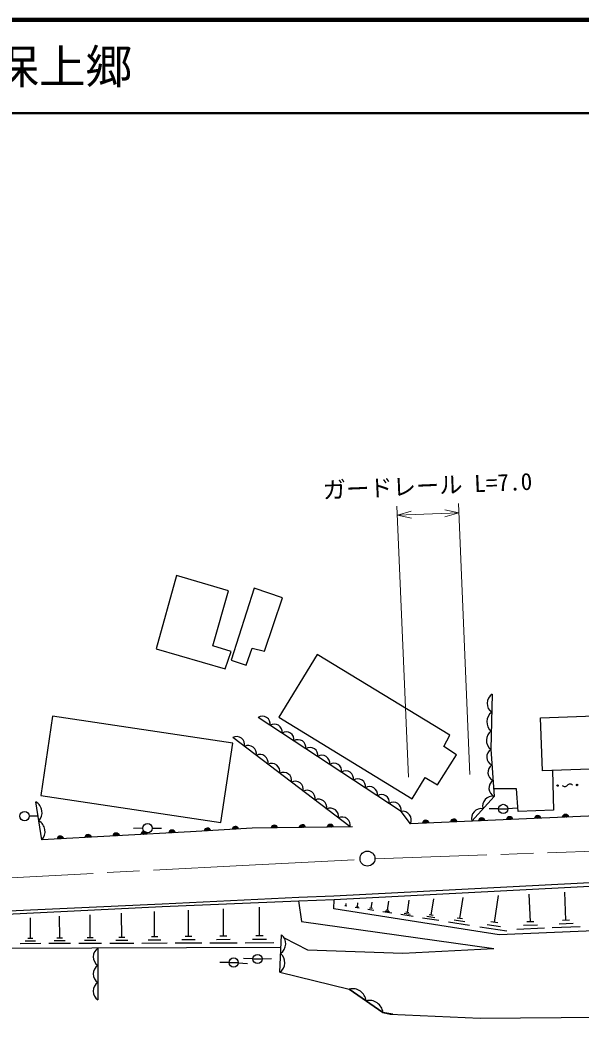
# Model space of a CAD drawing. Units: millimetres, scale not verified. Extents: x 40000 to 680000, y 20000 to 380000.
# Drawn here: x 427994 to 488143, y 272904 to 380000 of the extents above; entities that cross this region are included whole.
import ezdxf
from ezdxf.enums import TextEntityAlignment as Align

# ---------------------------------------------------------------- set-up
doc = ezdxf.new("R2010")
doc.units = ezdxf.units.MM
doc.header["$LTSCALE"] = 1000
doc.linetypes.add('CHAIN', pattern=[18.5, 12, -1.5, 3.5, -1.5])
for name, color, linetype, lineweight in [('M-BGD', 7, 'Continuous', 25), ('M-BGD-EXST', 7, 'Continuous', 25), ('M-BMK', 2, 'CHAIN', 13), ('M-BMK-SRVR', 3, 'Continuous', 25), ('M-STR-HTXT', 7, 'Continuous', 13), ('M-TTL', 2, 'Continuous', 140), ('M-TTL-LINE', 7, 'Continuous', 50)]:
    doc.layers.add(name, color=color, linetype=linetype, lineweight=lineweight)
doc.layers.add('M-TTL-TXT', color=7, linetype='Continuous')
doc.styles.add('ＭＳ ゴシック', font='')
doc.styles.get('ＭＳ ゴシック').set_extended_font_data('MS Gothic')

msp = doc.modelspace()

# ---------------------------------------------------------------- linework, layer by layer
at = {"layer": 'M-BGD'}
for p, q in [((463389, 293410), (450808, 303013)), ((430333, 292026), (429693, 296093)), ((494126, 294784), (469859, 293755)), ((478850, 283165), (479301, 286046)), ((482719, 283228), (482596, 286207)), ((486530, 283394), (486405, 286406)), ((463045, 284901), (462826, 284936)), ((462935, 284919), (462978, 285192)), ((464166, 284834), (464232, 285258)), ((465635, 284667), (465740, 285337)), ((467402, 284467), (467553, 285432)), ((469527, 284225), (469734, 285546)), ((472083, 283934), (472356, 285683)), ((475155, 283585), (475509, 285847)), ((432254, 281477), (432247, 283819)), ((435517, 281517), (435509, 283980)), ((438904, 281559), (438896, 284147)), ((442422, 281603), (442414, 284321)), ((446056, 281643), (446047, 284478)), ((449805, 281684), (449796, 284633)), ((453673, 281726), (453664, 284794)), ((464361, 284695), (463938, 284762)), ((464272, 284818), (464060, 284851)), ((465944, 284448), (465274, 284552)), ((465803, 284641), (465468, 284694)), ((467847, 284150), (466882, 284301)), ((467625, 284308), (467142, 284384)), ((467523, 284448), (467282, 284485)), ((470136, 283791), (468815, 283998)), ((469832, 284008), (469171, 284112)), ((469692, 284199), (469362, 284251)), ((472301, 283900), (471864, 283969)), ((429112, 281438), (429105, 283665)), ((472888, 283361), (471140, 283634)), ((472485, 283648), (471611, 283784)), ((476198, 282843), (473936, 283197)), ((475677, 283214), (474546, 283391)), ((475438, 283541), (474873, 283629)), ((479514, 282692), (478074, 282918)), ((479210, 283109), (478490, 283222)), ((483480, 282887), (481990, 282825)), ((483092, 283244), (482347, 283213)), ((487299, 283049), (485793, 282987)), ((486907, 283410), (486154, 283379)), ((450174, 281685), (449437, 281683)), ((454057, 281727), (453290, 281725)), ((455842, 277822), (456032, 281848)), ((480178, 282220), (477297, 282671)), ((484240, 282545), (481261, 282422)), ((488067, 282704), (485055, 282579)), ((430227, 280885), (428001, 280878)), ((429669, 281162), (428556, 281158)), ((429390, 281439), (428834, 281437)), ((433427, 280895), (431085, 280888)), ((432841, 281186), (431669, 281183)), ((432547, 281478), (431961, 281476)), ((436750, 280906), (434287, 280898)), ((436133, 281212), (434902, 281208)), ((435825, 281518), (435209, 281517)), ((440200, 280916), (437613, 280908)), ((439552, 281238), (438259, 281234)), ((439228, 281560), (438581, 281558)), ((443783, 280928), (441065, 280919)), ((443103, 281265), (441744, 281261)), ((442762, 281604), (442082, 281602)), ((447476, 280939), (444641, 280930)), ((446766, 281291), (445349, 281287)), ((446411, 281645), (445702, 281642)), ((451282, 280951), (448333, 280942)), ((450544, 281318), (449069, 281313)), ((455209, 280964), (452142, 280954)), ((454441, 281345), (452907, 281340)), ((455967, 280466), (423265, 280363)), ((436358, 280404), (436342, 274859))]:
    msp.add_line(p, q, dxfattribs=at)
for points in [[(444780, 320375), (442606, 312531), (450003, 310375), (450622, 312243), (448658, 312830), (450354, 318744)], [(453105, 319024), (450643, 311309), (452237, 310782), (452877, 312583), (454208, 312255), (456141, 317998)], [(474067, 303252), (459854, 311915), (455733, 305191), (470034, 296435), (471433, 298730), (472767, 297918), (474783, 301152), (473438, 302044)], [(430221, 296779), (449525, 293889), (450799, 302399), (431495, 305289)], [(503340, 300116), (484011, 299419), (483805, 305128), (503134, 305826)]]:
    msp.add_lwpolyline(points, close=True, dxfattribs=at)
for points in [[(478603, 307659), (478477, 301742), (478833, 296693), (476448, 294034)], [(469859, 293755), (468863, 295078), (453528, 305156)], [(485084, 299457), (485203, 295204), (481393, 295059), (481233, 297509), (478777, 297487)], [(463633, 293414), (452881, 293269), (446285, 292885), (430333, 292026)], [(423628, 284260), (443222, 285174), (457890, 285861), (461647, 286005), (493905, 287691), (496802, 287842), (503949, 288216), (518086, 288730), (526169, 289184), (539977, 290148)], [(423632, 283895), (443240, 284861), (457906, 285469), (461665, 285614), (493925, 287300), (496822, 287451), (503967, 287825), (526183, 288711), (539993, 289574)], [(457847, 285467), (458179, 283259), (478790, 280356)], [(493740, 282503), (493784, 282440), (479355, 281842), (461659, 284612), (461665, 285614)], [(455842, 277822), (463304, 276007), (466905, 273504), (467668, 273334), (477334, 272904), (490348, 272980), (503363, 273566), (506120, 275090), (506459, 275726), (506759, 280982)], [(456312, 281522), (458813, 280207), (469029, 279861), (478790, 280356)], [(467973, 273320), (466905, 273504), (463304, 276007)]]:
    msp.add_lwpolyline(points, dxfattribs=at)
for centre in [(485634, 297855), (487720, 297913)]:
    msp.add_circle(centre, 75, dxfattribs=at)
for centre, radius, start, end in [((479305, 306657), 1223, 125.02549, 232.54592), ((453983, 304457), 835, 350.32174, 123.05149), ((479263, 304685), 1223, 125.02549, 232.54592), ((455261, 303617), 835, 350.32174, 123.05149), ((451208, 302234), 876, 348.07762, 117.21707), ((456539, 302777), 835, 350.32174, 123.05149), ((479221, 302713), 1223, 125.02549, 232.54592), ((452466, 301274), 876, 348.07762, 117.21707), ((457817, 301937), 835, 350.32174, 123.05149), ((453725, 300313), 876, 348.07762, 117.21707), ((459094, 301097), 835, 350.32174, 123.05149), ((460372, 300258), 835, 350.32174, 123.05149), ((478997, 300933), 962, 122.71919, 245.34299), ((454983, 299353), 876, 348.07762, 117.21707), ((461650, 299418), 835, 350.32174, 123.05149), ((479116, 299250), 962, 122.71919, 245.34299), ((456241, 298393), 876, 348.07762, 117.21707), ((462928, 298578), 835, 350.32174, 123.05149), ((457499, 297433), 876, 348.07762, 117.21707), ((464206, 297738), 835, 350.32174, 123.05149), ((465484, 296898), 835, 350.32174, 123.05149), ((479234, 297567), 962, 122.71919, 245.34299), ((486399, 298109), 358, 222.19313, 321.01008), ((486955, 297659), 358, 42.19313, 141.01008), ((458757, 296472), 876, 348.07762, 117.21707), ((466762, 296058), 835, 350.32174, 123.05149), ((478644, 295663), 1048, 79.61015, 196.58806), ((429054, 294950), 1309, 317.12942, 60.7695), ((460015, 295512), 876, 348.07762, 117.21707), ((468040, 295218), 835, 350.32174, 123.05149), ((461274, 294552), 876, 348.07762, 117.21707), ((469012, 294154), 936, 334.73546, 99.20122), ((477451, 294333), 1048, 79.61015, 196.58806), ((483493, 294279), 354, 11.22747, 173.63265), ((483493, 294279), 283, 13.45151, 171.40861), ((486491, 294406), 354, 11.22747, 173.63265), ((486491, 294406), 283, 13.45151, 171.40861), ((486491, 294406), 212, 17.19783, 167.66228), ((486491, 294406), 142, 24.90956, 159.95055), ((429374, 292917), 1309, 317.12942, 60.7695), ((451084, 293110), 354, 12.13126, 174.53644), ((455258, 293247), 354, 9.56529, 171.97047), ((455258, 293247), 283, 11.78933, 169.74643), ((455258, 293247), 212, 15.53566, 166.0001), ((458258, 293287), 354, 9.56529, 171.97047), ((458258, 293287), 283, 11.78933, 169.74643), ((458258, 293287), 212, 15.53566, 166.0001), ((461258, 293328), 354, 9.56529, 171.97047), ((461258, 293328), 283, 11.78933, 169.74643), ((461258, 293328), 212, 15.53566, 166.0001), ((461258, 293328), 142, 23.24739, 158.28837), ((462532, 293591), 876, 348.07762, 117.21707), ((471504, 293770), 354, 11.22747, 173.63265), ((471504, 293770), 283, 13.45151, 171.40861), ((471504, 293770), 212, 17.19783, 167.66228), ((471504, 293770), 142, 24.90956, 159.95055), ((471504, 293770), 100, 35.22723, 149.63289), ((474501, 293897), 354, 11.22747, 173.63265), ((474501, 293897), 283, 13.45151, 171.40861), ((474501, 293897), 212, 17.19783, 167.66228), ((474501, 293897), 142, 24.90956, 159.95055), ((474501, 293897), 100, 35.22723, 149.63289), ((477499, 294025), 354, 11.22747, 173.63265), ((477499, 294025), 283, 13.45151, 171.40861), ((477499, 294025), 212, 17.19783, 167.66228), ((477499, 294025), 142, 24.90956, 159.95055), ((477499, 294025), 100, 35.22723, 149.63289), ((480496, 294152), 354, 11.22747, 173.63265), ((480496, 294152), 283, 13.45151, 171.40861), ((480496, 294152), 212, 17.19783, 167.66228), ((480496, 294152), 142, 24.90956, 159.95055), ((480496, 294152), 100, 35.22723, 149.63289), ((483493, 294279), 212, 17.19783, 167.66228), ((483493, 294279), 142, 24.90956, 159.95055), ((483493, 294279), 100, 35.22723, 149.63289), ((486491, 294406), 100, 35.22723, 149.63289), ((432321, 292079), 354, 11.88088, 174.28606), ((435316, 292240), 354, 11.88088, 174.28606), ((435316, 292240), 283, 14.10492, 172.06202), ((435316, 292240), 212, 17.85124, 168.31569), ((435316, 292240), 142, 25.56297, 160.60396), ((438312, 292401), 354, 11.88088, 174.28606), ((438312, 292401), 283, 14.10492, 172.06202), ((438312, 292401), 212, 17.85124, 168.31569), ((438312, 292401), 142, 25.56297, 160.60396), ((438312, 292401), 100, 35.88064, 150.2863), ((441308, 292563), 354, 11.88088, 174.28606), ((441308, 292563), 283, 14.10492, 172.06202), ((441308, 292563), 212, 17.85124, 168.31569), ((441308, 292563), 142, 25.56297, 160.60396), ((441308, 292563), 100, 35.88064, 150.2863), ((444303, 292724), 354, 11.88088, 174.28606), ((444303, 292724), 283, 14.10492, 172.06202), ((444303, 292724), 212, 17.85124, 168.31569), ((444303, 292724), 142, 25.56297, 160.60396), ((444303, 292724), 100, 35.88064, 150.2863), ((448089, 292936), 354, 12.13126, 174.53644), ((448089, 292936), 283, 14.3553, 172.3124), ((448089, 292936), 212, 18.10163, 168.56607), ((448089, 292936), 142, 25.81336, 160.85435), ((448089, 292936), 100, 36.13102, 150.53668), ((451084, 293110), 283, 14.3553, 172.3124), ((451084, 293110), 212, 18.10163, 168.56607), ((451084, 293110), 142, 25.81336, 160.85435), ((451084, 293110), 100, 36.13102, 150.53668), ((455258, 293247), 142, 23.24739, 158.28837), ((455258, 293247), 100, 33.56505, 147.97071), ((458258, 293287), 142, 23.24739, 158.28837), ((458258, 293287), 100, 33.56505, 147.97071), ((461258, 293328), 100, 33.56505, 147.97071), ((432321, 292079), 283, 14.10492, 172.06202), ((432321, 292079), 212, 17.85124, 168.31569), ((432321, 292079), 142, 25.56297, 160.60396), ((432321, 292079), 100, 35.88064, 150.2863), ((435316, 292240), 100, 35.88064, 150.2863), ((455220, 280877), 1265, 304.52108, 50.09035), ((436960, 279478), 1104, 123.00844, 236.65898), ((455125, 278865), 1265, 304.52108, 50.09035), ((436954, 277630), 1104, 123.00844, 236.65898), ((436949, 275781), 1104, 123.00844, 236.65898), ((463660, 274599), 1452, 6.17709, 104.22143), ((465461, 273347), 1452, 6.17709, 104.22143)]:
    msp.add_arc(centre, radius, start, end, dxfattribs=at)
at = {"layer": 'M-BGD-EXST'}
for p, q in [((428987, 294587), (429987, 294609)), ((479309, 295342), (478310, 295353)), ((479309, 295337), (480309, 295337)), ((480308, 295376), (481305, 295453)), ((441175, 293263), (440175, 293253)), ((442175, 293274), (443175, 293286)), ((450404, 278858), (449404, 278864)), ((450404, 278854), (451404, 278854)), ((451403, 278825), (452401, 278767)), ((452966, 279254), (451966, 279285)), ((452965, 279239), (453965, 279239)), ((453965, 279254), (454965, 279285))]:
    msp.add_line(p, q, dxfattribs=at)
for centre in [(479809, 295337), (428487, 294576), (441675, 293268), (453465, 279239), (450904, 278854)]:
    msp.add_circle(centre, 500, dxfattribs=at)
at = {"layer": 'M-BMK'}
msp.add_line((466047, 289984), (501627, 291244), dxfattribs=at)
msp.add_lwpolyline([(368934, 282221), (382627, 283840), (400432, 285665), (423844, 287796), (451835, 289269), (464456, 289898)], dxfattribs=at)
at = {"layer": 'M-BMK-SRVR'}
msp.add_circle((465248, 290012), 800, dxfattribs=at)
at = {"layer": 'M-STR-HTXT'}
for p, q in [((469647, 298750), (468412, 327845)), ((476236, 299030), (475001, 328125)), ((468454, 326846), (469937, 327284)), ((468454, 326846), (475043, 327125)), ((468454, 326846), (469969, 326535)), ((475043, 327125), (473529, 327436)), ((475043, 327125), (473560, 326687))]:
    msp.add_line(p, q, dxfattribs=at)
at = {"layer": 'M-TTL'}
msp.add_line((680000, 380000), (40000, 380000), dxfattribs=at)
at = {"layer": 'M-TTL-LINE'}
msp.add_line((40000, 370000), (680000, 370000), dxfattribs=at)

# ---------------------------------------------------------------- texts
at = {"layer": 'M-STR-HTXT', "style": 'ＭＳ ゴシック'}
msp.add_text('ガードレール L=7.0', height=1833, rotation=2.43, dxfattribs=at).set_placement((471742, 328561), align=Align.BOTTOM_CENTER)
at = {"layer": 'M-TTL-TXT', "style": 'ＭＳ ゴシック'}
msp.add_text('山口市仁保上郷', height=3666, dxfattribs=at).set_placement((405024, 375000), align=Align.MIDDLE_LEFT)

doc.saveas('drawing.dxf')
